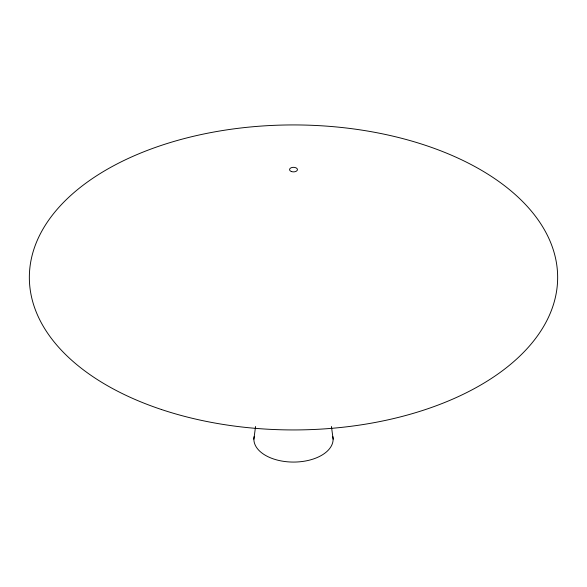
<?xml version="1.0" encoding="UTF-8"?>
<svg xmlns="http://www.w3.org/2000/svg" width="587" height="587" viewBox="0 0 587 587"><rect width="100%" height="100%" fill="white"/><g stroke="black" fill="none" stroke-linecap="round" stroke-linejoin="round"><path stroke-width="0.88" d="M253.877 439.193L255.558 426.485M331.442 426.485L333.123 439.193M332.873 436.633A39.623 22.878 0 0 1 293.5 462.072A39.623 22.878 0 0 1 254.127 436.633M291.519 171.58A3.962 2.289 0 0 0 297.462 169.599A3.962 2.289 0 0 0 291.519 167.618A3.962 2.289 0 0 0 291.519 171.58M161.425 409.506A264.15 152.503 0 0 0 557.65 277.438A264.15 152.503 0 0 0 161.425 145.363A264.15 152.503 0 0 0 161.425 409.506"/></g></svg>
